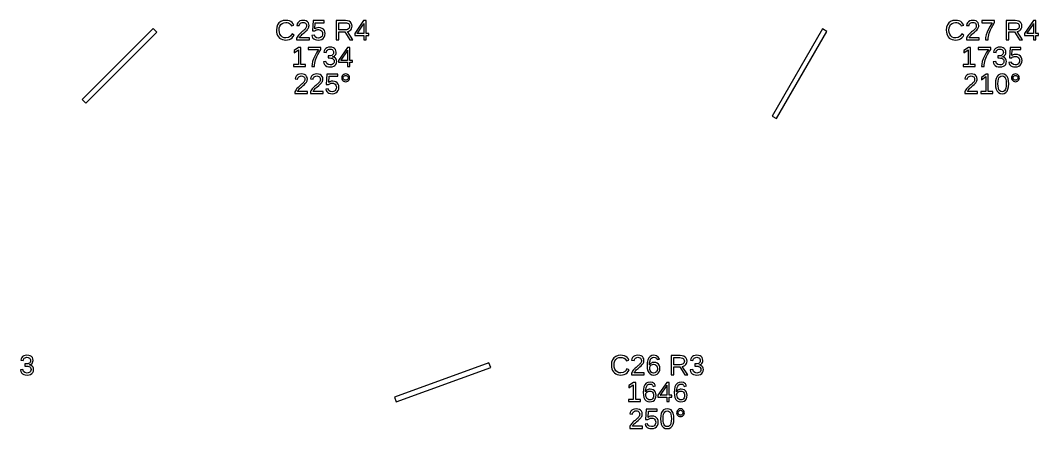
# Model space of a CAD drawing. Extents: x 195 to 2890, y 70 to 1529.
# Drawn here: x 2583.8 to 2887.9, y 281.1 to 402.9 of the extents above; entities that cross this region are included whole.
import ezdxf

# ---------------------------------------------------------------- set-up
doc = ezdxf.new("R2010")
doc.units = 0
doc.layers.get('0').update_dxf_attribs({"linetype": 'CONTINUOUS'})

msp = doc.modelspace()

# ---------------------------------------------------------------- linework, layer by layer
for points in [[(2663.63, 397.093), (2664.13, 397.222), (2664.58, 397.437), (2664.97, 397.734), (2665.3, 398.109), (2665.57, 398.564), (2664.94, 398.881), (2664.47, 398.219), (2663.86, 397.821), (2663.13, 397.689), (2662.54, 397.76), (2662.05, 397.974), (2661.64, 398.33), (2661.33, 398.803), (2661.15, 399.368), (2661.08, 400.024), (2661.14, 400.685), (2661.32, 401.244), (2661.61, 401.703), (2662.01, 402.043), (2662.51, 402.247), (2663.09, 402.315), (2663.48, 402.286), (2663.83, 402.198), (2664.14, 402.051), (2664.41, 401.848), (2664.62, 401.593), (2664.78, 401.286), (2665.52, 401.53), (2665.29, 401.961), (2664.99, 402.315), (2664.62, 402.592), (2664.17, 402.791), (2663.66, 402.91), (2663.09, 402.95), (2662.28, 402.863), (2661.59, 402.604), (2661.04, 402.173), (2660.62, 401.589), (2660.38, 400.873), (2660.3, 400.024), (2660.33, 399.441), (2660.44, 398.913), (2660.63, 398.44), (2660.88, 398.028), (2661.2, 397.685), (2661.59, 397.41), (2662.04, 397.21), (2662.54, 397.09), (2663.09, 397.05)], [(2670.11, 397.754), (2667.12, 397.754), (2667.21, 397.946), (2667.35, 398.144), (2667.51, 398.346), (2667.72, 398.559), (2667.97, 398.789), (2668.26, 399.036), (2668.76, 399.457), (2669.15, 399.797), (2669.41, 400.057), (2669.59, 400.277), (2669.75, 400.496), (2669.86, 400.716), (2669.95, 400.936), (2670, 401.157), (2670.02, 401.379), (2669.96, 401.843), (2669.81, 402.23), (2669.55, 402.541), (2669.2, 402.768), (2668.75, 402.904), (2668.22, 402.95), (2667.72, 402.905), (2667.29, 402.769), (2666.93, 402.543), (2666.64, 402.24), (2666.44, 401.876), (2666.34, 401.448), (2667.09, 401.379), (2667.15, 401.663), (2667.27, 401.901), (2667.45, 402.093), (2667.67, 402.235), (2667.92, 402.319), (2668.22, 402.348), (2668.52, 402.319), (2668.78, 402.232), (2668.99, 402.087), (2669.14, 401.89), (2669.23, 401.646), (2669.26, 401.355), (2669.25, 401.13), (2669.19, 400.921), (2669.1, 400.728), (2668.98, 400.547), (2668.84, 400.37), (2668.68, 400.199), (2668.5, 400.031), (2668.31, 399.863), (2668.1, 399.695), (2667.88, 399.522), (2667.66, 399.34), (2667.44, 399.148), (2667.23, 398.943), (2667.02, 398.724), (2666.82, 398.488), (2666.63, 398.233), (2666.46, 397.953), (2666.31, 397.648), (2666.31, 397.132), (2670.11, 397.132)], [(2673.37, 397.108), (2673.86, 397.282), (2674.27, 397.571), (2674.57, 397.961), (2674.75, 398.437), (2674.81, 398.999), (2674.75, 399.497), (2674.59, 399.929), (2674.31, 400.293), (2673.93, 400.569), (2673.48, 400.734), (2672.96, 400.789), (2672.51, 400.749), (2672.12, 400.627), (2671.77, 400.423), (2671.88, 402.242), (2674.48, 402.242), (2674.48, 402.864), (2671.22, 402.864), (2671.03, 399.78), (2671.74, 399.78), (2671.91, 399.915), (2672.08, 400.021), (2672.25, 400.098), (2672.43, 400.15), (2672.61, 400.181), (2672.81, 400.191), (2673.16, 400.154), (2673.46, 400.043), (2673.71, 399.858), (2673.9, 399.612), (2674.01, 399.321), (2674.05, 398.983), (2674.01, 398.597), (2673.9, 398.271), (2673.71, 398.004), (2673.46, 397.806), (2673.16, 397.688), (2672.79, 397.648), (2672.23, 397.743), (2671.83, 398.026), (2671.6, 398.499), (2670.86, 398.413), (2670.99, 398.006), (2671.19, 397.668), (2671.48, 397.4), (2671.84, 397.206), (2672.28, 397.089), (2672.78, 397.05)], [(2678.94, 399.512), (2680.72, 399.512), (2682.21, 397.132), (2683.11, 397.132), (2681.48, 399.601), (2681.88, 399.713), (2682.23, 399.896), (2682.51, 400.151), (2682.71, 400.463), (2682.84, 400.821), (2682.88, 401.225), (2682.82, 401.702), (2682.64, 402.104), (2682.35, 402.431), (2681.95, 402.672), (2681.45, 402.816), (2680.86, 402.864), (2678.16, 402.864), (2678.16, 397.132), (2678.94, 397.132)], [(2678.94, 400.126), (2678.94, 402.242), (2680.78, 402.242), (2681.17, 402.213), (2681.5, 402.125), (2681.76, 401.979), (2681.95, 401.778), (2682.06, 401.524), (2682.1, 401.217), (2682.06, 400.898), (2681.95, 400.63), (2681.76, 400.413), (2681.51, 400.254), (2681.19, 400.158), (2680.81, 400.126)], [(2687.08, 398.429), (2687.88, 398.429), (2687.88, 399.007), (2687.08, 399.007), (2687.08, 402.864), (2686.31, 402.864), (2683.68, 398.999), (2683.68, 398.429), (2686.39, 398.429), (2686.39, 397.132), (2687.08, 397.132)], [(2684.36, 399.007), (2684.42, 399.089), (2684.64, 399.39), (2686.11, 401.554), (2686.15, 401.618), (2686.21, 401.708), (2686.27, 401.823), (2686.33, 401.932), (2686.37, 402.004), (2686.39, 402.038), (2686.39, 399.007)], [(2863.63, 397.093), (2864.13, 397.222), (2864.58, 397.437), (2864.97, 397.734), (2865.3, 398.109), (2865.57, 398.564), (2864.94, 398.881), (2864.47, 398.219), (2863.86, 397.821), (2863.13, 397.689), (2862.54, 397.76), (2862.05, 397.974), (2861.64, 398.33), (2861.33, 398.803), (2861.15, 399.368), (2861.08, 400.024), (2861.14, 400.685), (2861.32, 401.244), (2861.61, 401.703), (2862.01, 402.043), (2862.51, 402.247), (2863.09, 402.315), (2863.48, 402.286), (2863.83, 402.198), (2864.14, 402.051), (2864.41, 401.848), (2864.62, 401.593), (2864.78, 401.286), (2865.52, 401.53), (2865.29, 401.961), (2864.99, 402.315), (2864.62, 402.592), (2864.17, 402.791), (2863.66, 402.91), (2863.09, 402.95), (2862.28, 402.863), (2861.59, 402.604), (2861.04, 402.173), (2860.62, 401.589), (2860.38, 400.873), (2860.3, 400.024), (2860.33, 399.441), (2860.44, 398.913), (2860.63, 398.44), (2860.88, 398.028), (2861.2, 397.685), (2861.59, 397.41), (2862.04, 397.21), (2862.54, 397.09), (2863.09, 397.05)], [(2870.11, 397.754), (2867.12, 397.754), (2867.21, 397.946), (2867.35, 398.144), (2867.51, 398.346), (2867.72, 398.559), (2867.97, 398.789), (2868.26, 399.036), (2868.76, 399.457), (2869.15, 399.797), (2869.41, 400.057), (2869.59, 400.277), (2869.75, 400.496), (2869.86, 400.716), (2869.95, 400.936), (2870, 401.157), (2870.02, 401.379), (2869.96, 401.843), (2869.81, 402.23), (2869.55, 402.541), (2869.2, 402.768), (2868.75, 402.904), (2868.22, 402.95), (2867.72, 402.905), (2867.29, 402.769), (2866.93, 402.543), (2866.64, 402.24), (2866.44, 401.876), (2866.34, 401.448), (2867.09, 401.379), (2867.15, 401.663), (2867.27, 401.901), (2867.45, 402.093), (2867.67, 402.235), (2867.92, 402.319), (2868.22, 402.348), (2868.52, 402.319), (2868.78, 402.232), (2868.99, 402.087), (2869.14, 401.89), (2869.23, 401.646), (2869.26, 401.355), (2869.25, 401.13), (2869.19, 400.921), (2869.1, 400.728), (2868.98, 400.547), (2868.84, 400.37), (2868.68, 400.199), (2868.5, 400.031), (2868.31, 399.863), (2868.1, 399.695), (2867.88, 399.522), (2867.66, 399.34), (2867.44, 399.148), (2867.23, 398.943), (2867.02, 398.724), (2866.82, 398.488), (2866.63, 398.233), (2866.46, 397.953), (2866.31, 397.648), (2866.31, 397.132), (2870.11, 397.132)], [(2872.8, 397.655), (2872.86, 398.166), (2872.96, 398.665), (2873.1, 399.161), (2873.28, 399.662), (2873.5, 400.167), (2873.8, 400.739), (2874.21, 401.44), (2874.74, 402.27), (2874.74, 402.864), (2870.95, 402.864), (2870.95, 402.242), (2874.03, 402.242), (2873.37, 401.228), (2872.86, 400.295), (2872.48, 399.445), (2872.22, 398.648), (2872.06, 397.877), (2872.01, 397.132), (2872.78, 397.132)], [(2878.94, 399.512), (2880.72, 399.512), (2882.21, 397.132), (2883.11, 397.132), (2881.48, 399.601), (2881.88, 399.713), (2882.23, 399.896), (2882.51, 400.151), (2882.71, 400.463), (2882.84, 400.821), (2882.88, 401.225), (2882.82, 401.702), (2882.64, 402.104), (2882.35, 402.431), (2881.95, 402.672), (2881.45, 402.816), (2880.86, 402.864), (2878.16, 402.864), (2878.16, 397.132), (2878.94, 397.132)], [(2878.94, 400.126), (2878.94, 402.242), (2880.78, 402.242), (2881.17, 402.213), (2881.5, 402.125), (2881.76, 401.979), (2881.95, 401.778), (2882.06, 401.524), (2882.1, 401.217), (2882.06, 400.898), (2881.95, 400.63), (2881.76, 400.413), (2881.51, 400.254), (2881.19, 400.158), (2880.81, 400.126)], [(2887.08, 398.429), (2887.88, 398.429), (2887.88, 399.007), (2887.08, 399.007), (2887.08, 402.864), (2886.31, 402.864), (2883.68, 398.999), (2883.68, 398.429), (2886.39, 398.429), (2886.39, 397.132), (2887.08, 397.132)], [(2884.36, 399.007), (2884.42, 399.089), (2884.64, 399.39), (2886.11, 401.554), (2886.15, 401.618), (2886.21, 401.708), (2886.27, 401.823), (2886.33, 401.932), (2886.37, 402.004), (2886.39, 402.038), (2886.39, 399.007)], [(2624.53, 399.47), (2623.47, 400.53), (2602.26, 379.317), (2603.32, 378.256)], [(2824.65, 399.625), (2823.35, 400.375), (2808.35, 374.394), (2809.65, 373.644)], [(2668.96, 389.754), (2667.56, 389.754), (2667.56, 394.864), (2666.89, 394.864), (2665.53, 393.933), (2665.53, 393.241), (2666.83, 394.165), (2666.83, 389.754), (2665.37, 389.754), (2665.37, 389.132), (2668.96, 389.132)], [(2671.64, 389.655), (2671.7, 390.166), (2671.8, 390.665), (2671.94, 391.161), (2672.12, 391.662), (2672.34, 392.167), (2672.64, 392.739), (2673.05, 393.44), (2673.58, 394.27), (2673.58, 394.864), (2669.79, 394.864), (2669.79, 394.242), (2672.87, 394.242), (2672.22, 393.228), (2671.7, 392.295), (2671.32, 391.445), (2671.06, 390.648), (2670.9, 389.877), (2670.85, 389.132), (2671.62, 389.132)], [(2676.9, 389.099), (2677.38, 389.244), (2677.76, 389.486), (2678.04, 389.816), (2678.21, 390.225), (2678.27, 390.714), (2678.23, 391.06), (2678.11, 391.363), (2677.91, 391.626), (2677.64, 391.835), (2677.31, 391.978), (2676.91, 392.057), (2676.91, 392.073), (2677.27, 392.179), (2677.57, 392.335), (2677.8, 392.539), (2677.97, 392.791), (2678.08, 393.089), (2678.11, 393.432), (2678.06, 393.875), (2677.9, 394.247), (2677.63, 394.549), (2677.27, 394.772), (2676.82, 394.905), (2676.29, 394.95), (2675.8, 394.906), (2675.37, 394.774), (2675, 394.555), (2674.71, 394.258), (2674.52, 393.892), (2674.42, 393.457), (2675.15, 393.4), (2675.21, 393.678), (2675.33, 393.911), (2675.5, 394.099), (2675.72, 394.237), (2675.98, 394.32), (2676.28, 394.348), (2676.61, 394.318), (2676.88, 394.229), (2677.09, 394.081), (2677.24, 393.882), (2677.33, 393.64), (2677.36, 393.355), (2677.32, 393.068), (2677.21, 392.826), (2677.03, 392.629), (2676.77, 392.483), (2676.46, 392.395), (2676.09, 392.366), (2675.69, 392.366), (2675.69, 391.731), (2676.11, 391.731), (2676.53, 391.702), (2676.87, 391.615), (2677.15, 391.469), (2677.35, 391.271), (2677.47, 391.028), (2677.51, 390.739), (2677.47, 390.41), (2677.37, 390.14), (2677.19, 389.929), (2676.96, 389.778), (2676.67, 389.687), (2676.32, 389.656), (2675.69, 389.769), (2675.28, 390.108), (2675.07, 390.674), (2674.32, 390.604), (2674.43, 390.134), (2674.63, 389.746), (2674.93, 389.443), (2675.32, 389.225), (2675.78, 389.094), (2676.32, 389.05)], [(2682.22, 390.429), (2683.02, 390.429), (2683.02, 391.007), (2682.22, 391.007), (2682.22, 394.864), (2681.45, 394.864), (2678.83, 390.999), (2678.83, 390.429), (2681.53, 390.429), (2681.53, 389.132), (2682.22, 389.132)], [(2679.5, 391.007), (2679.57, 391.089), (2679.79, 391.39), (2681.25, 393.554), (2681.3, 393.618), (2681.35, 393.708), (2681.41, 393.823), (2681.47, 393.932), (2681.51, 394.004), (2681.53, 394.038), (2681.53, 391.007)], [(2868.96, 389.754), (2867.56, 389.754), (2867.56, 394.864), (2866.89, 394.864), (2865.53, 393.933), (2865.53, 393.241), (2866.83, 394.165), (2866.83, 389.754), (2865.37, 389.754), (2865.37, 389.132), (2868.96, 389.132)], [(2871.64, 389.655), (2871.7, 390.166), (2871.8, 390.665), (2871.94, 391.161), (2872.12, 391.662), (2872.34, 392.167), (2872.64, 392.739), (2873.05, 393.44), (2873.58, 394.27), (2873.58, 394.864), (2869.79, 394.864), (2869.79, 394.242), (2872.87, 394.242), (2872.22, 393.228), (2871.7, 392.295), (2871.32, 391.445), (2871.06, 390.648), (2870.9, 389.877), (2870.85, 389.132), (2871.62, 389.132)], [(2876.9, 389.099), (2877.38, 389.244), (2877.76, 389.486), (2878.04, 389.816), (2878.21, 390.225), (2878.27, 390.714), (2878.23, 391.06), (2878.11, 391.363), (2877.91, 391.626), (2877.64, 391.835), (2877.31, 391.978), (2876.91, 392.057), (2876.91, 392.073), (2877.27, 392.179), (2877.57, 392.335), (2877.8, 392.539), (2877.97, 392.791), (2878.08, 393.089), (2878.11, 393.432), (2878.06, 393.875), (2877.9, 394.247), (2877.63, 394.549), (2877.27, 394.772), (2876.82, 394.905), (2876.29, 394.95), (2875.8, 394.906), (2875.37, 394.774), (2875, 394.555), (2874.71, 394.258), (2874.52, 393.892), (2874.42, 393.457), (2875.15, 393.4), (2875.21, 393.678), (2875.33, 393.911), (2875.5, 394.099), (2875.72, 394.237), (2875.98, 394.32), (2876.28, 394.348), (2876.61, 394.318), (2876.88, 394.229), (2877.09, 394.081), (2877.24, 393.882), (2877.33, 393.64), (2877.36, 393.355), (2877.32, 393.068), (2877.21, 392.826), (2877.03, 392.629), (2876.77, 392.483), (2876.46, 392.395), (2876.09, 392.366), (2875.69, 392.366), (2875.69, 391.731), (2876.11, 391.731), (2876.53, 391.702), (2876.87, 391.615), (2877.15, 391.469), (2877.35, 391.271), (2877.47, 391.028), (2877.51, 390.739), (2877.47, 390.41), (2877.37, 390.14), (2877.19, 389.929), (2876.96, 389.778), (2876.67, 389.687), (2876.32, 389.656), (2875.69, 389.769), (2875.28, 390.108), (2875.07, 390.674), (2874.32, 390.604), (2874.43, 390.134), (2874.63, 389.746), (2874.93, 389.443), (2875.32, 389.225), (2875.78, 389.094), (2876.32, 389.05)], [(2881.48, 389.108), (2881.97, 389.282), (2882.38, 389.571), (2882.68, 389.961), (2882.86, 390.437), (2882.92, 390.999), (2882.86, 391.497), (2882.7, 391.929), (2882.42, 392.293), (2882.04, 392.569), (2881.59, 392.734), (2881.07, 392.789), (2880.62, 392.749), (2880.23, 392.627), (2879.88, 392.423), (2879.99, 394.242), (2882.59, 394.242), (2882.59, 394.864), (2879.33, 394.864), (2879.14, 391.78), (2879.85, 391.78), (2880.02, 391.915), (2880.19, 392.021), (2880.36, 392.098), (2880.54, 392.15), (2880.72, 392.181), (2880.92, 392.191), (2881.27, 392.154), (2881.57, 392.043), (2881.82, 391.858), (2882.01, 391.612), (2882.12, 391.321), (2882.16, 390.983), (2882.12, 390.597), (2882.01, 390.271), (2881.82, 390.004), (2881.57, 389.806), (2881.27, 389.688), (2880.9, 389.648), (2880.34, 389.743), (2879.94, 390.026), (2879.71, 390.499), (2878.97, 390.413), (2879.1, 390.006), (2879.3, 389.668), (2879.59, 389.4), (2879.95, 389.206), (2880.38, 389.089), (2880.88, 389.05)], [(2669.6, 381.754), (2666.61, 381.754), (2666.71, 381.946), (2666.84, 382.144), (2667.01, 382.346), (2667.21, 382.559), (2667.46, 382.789), (2667.75, 383.036), (2668.26, 383.457), (2668.64, 383.797), (2668.9, 384.057), (2669.09, 384.277), (2669.24, 384.496), (2669.36, 384.716), (2669.44, 384.936), (2669.49, 385.157), (2669.51, 385.379), (2669.46, 385.843), (2669.3, 386.23), (2669.04, 386.541), (2668.69, 386.768), (2668.24, 386.904), (2667.71, 386.95), (2667.21, 386.905), (2666.78, 386.769), (2666.42, 386.543), (2666.13, 386.24), (2665.93, 385.876), (2665.83, 385.448), (2666.58, 385.379), (2666.65, 385.663), (2666.76, 385.901), (2666.94, 386.093), (2667.16, 386.235), (2667.42, 386.319), (2667.71, 386.348), (2668.01, 386.319), (2668.27, 386.232), (2668.48, 386.087), (2668.63, 385.89), (2668.72, 385.646), (2668.75, 385.355), (2668.74, 385.13), (2668.68, 384.921), (2668.59, 384.728), (2668.48, 384.547), (2668.34, 384.37), (2668.17, 384.199), (2667.99, 384.031), (2667.8, 383.863), (2667.59, 383.695), (2667.37, 383.522), (2667.16, 383.34), (2666.94, 383.148), (2666.72, 382.943), (2666.51, 382.724), (2666.31, 382.488), (2666.12, 382.233), (2665.95, 381.953), (2665.8, 381.648), (2665.8, 381.132), (2669.6, 381.132)], [(2674.23, 381.754), (2671.24, 381.754), (2671.34, 381.946), (2671.47, 382.144), (2671.64, 382.346), (2671.85, 382.559), (2672.09, 382.789), (2672.38, 383.036), (2672.89, 383.457), (2673.27, 383.797), (2673.54, 384.057), (2673.72, 384.277), (2673.87, 384.496), (2673.99, 384.716), (2674.07, 384.936), (2674.13, 385.157), (2674.14, 385.379), (2674.09, 385.843), (2673.94, 386.23), (2673.68, 386.541), (2673.32, 386.768), (2672.88, 386.904), (2672.34, 386.95), (2671.85, 386.905), (2671.42, 386.769), (2671.05, 386.543), (2670.76, 386.24), (2670.57, 385.876), (2670.47, 385.448), (2671.22, 385.379), (2671.28, 385.663), (2671.4, 385.901), (2671.57, 386.093), (2671.79, 386.235), (2672.05, 386.319), (2672.34, 386.348), (2672.65, 386.319), (2672.9, 386.232), (2673.11, 386.087), (2673.27, 385.89), (2673.36, 385.646), (2673.39, 385.355), (2673.37, 385.13), (2673.32, 384.921), (2673.23, 384.728), (2673.11, 384.547), (2672.97, 384.37), (2672.81, 384.199), (2672.63, 384.031), (2672.43, 383.863), (2672.22, 383.695), (2672.01, 383.522), (2671.79, 383.34), (2671.57, 383.148), (2671.35, 382.943), (2671.14, 382.724), (2670.94, 382.488), (2670.75, 382.233), (2670.58, 381.953), (2670.44, 381.648), (2670.44, 381.132), (2674.23, 381.132)], [(2677.49, 381.108), (2677.99, 381.282), (2678.4, 381.571), (2678.7, 381.961), (2678.88, 382.437), (2678.94, 382.999), (2678.88, 383.497), (2678.71, 383.929), (2678.43, 384.293), (2678.06, 384.569), (2677.61, 384.734), (2677.08, 384.789), (2676.64, 384.749), (2676.24, 384.627), (2675.9, 384.423), (2676.01, 386.242), (2678.6, 386.242), (2678.6, 386.864), (2675.34, 386.864), (2675.15, 383.78), (2675.87, 383.78), (2676.04, 383.915), (2676.21, 384.021), (2676.38, 384.098), (2676.56, 384.15), (2676.74, 384.181), (2676.93, 384.191), (2677.29, 384.154), (2677.59, 384.043), (2677.84, 383.858), (2678.03, 383.612), (2678.14, 383.321), (2678.17, 382.983), (2678.14, 382.597), (2678.03, 382.271), (2677.84, 382.004), (2677.59, 381.806), (2677.28, 381.688), (2676.92, 381.648), (2676.36, 381.743), (2675.96, 382.026), (2675.73, 382.499), (2674.98, 382.413), (2675.11, 382.006), (2675.32, 381.668), (2675.61, 381.4), (2675.97, 381.206), (2676.4, 381.089), (2676.9, 381.05)], [(2681.25, 384.668), (2681.53, 384.781), (2681.77, 384.968), (2681.96, 385.21), (2682.08, 385.484), (2682.12, 385.79), (2682.08, 386.097), (2681.97, 386.371), (2681.78, 386.612), (2681.53, 386.8), (2681.26, 386.912), (2680.95, 386.95), (2680.64, 386.912), (2680.36, 386.798), (2680.12, 386.608), (2679.93, 386.365), (2679.82, 386.093), (2679.78, 385.79), (2679.82, 385.488), (2679.93, 385.215), (2680.13, 384.972), (2680.37, 384.783), (2680.64, 384.669), (2680.95, 384.631)], [(2680.76, 385.082), (2680.59, 385.154), (2680.44, 385.274), (2680.32, 385.427), (2680.25, 385.599), (2680.23, 385.79), (2680.25, 385.981), (2680.32, 386.154), (2680.44, 386.307), (2680.59, 386.427), (2680.76, 386.499), (2680.95, 386.523), (2681.14, 386.499), (2681.31, 386.429), (2681.46, 386.311), (2681.58, 386.159), (2681.65, 385.986), (2681.67, 385.79), (2681.65, 385.597), (2681.58, 385.424), (2681.46, 385.271), (2681.31, 385.153), (2681.14, 385.082), (2680.95, 385.058)], [(2869.6, 381.754), (2866.61, 381.754), (2866.71, 381.946), (2866.84, 382.144), (2867.01, 382.346), (2867.21, 382.559), (2867.46, 382.789), (2867.75, 383.036), (2868.26, 383.457), (2868.64, 383.797), (2868.9, 384.057), (2869.09, 384.277), (2869.24, 384.496), (2869.36, 384.716), (2869.44, 384.936), (2869.49, 385.157), (2869.51, 385.379), (2869.46, 385.843), (2869.3, 386.23), (2869.04, 386.541), (2868.69, 386.768), (2868.24, 386.904), (2867.71, 386.95), (2867.21, 386.905), (2866.78, 386.769), (2866.42, 386.543), (2866.13, 386.24), (2865.93, 385.876), (2865.83, 385.448), (2866.58, 385.379), (2866.65, 385.663), (2866.76, 385.901), (2866.94, 386.093), (2867.16, 386.235), (2867.42, 386.319), (2867.71, 386.348), (2868.01, 386.319), (2868.27, 386.232), (2868.48, 386.087), (2868.63, 385.89), (2868.72, 385.646), (2868.75, 385.355), (2868.74, 385.13), (2868.68, 384.921), (2868.59, 384.728), (2868.48, 384.547), (2868.34, 384.37), (2868.17, 384.199), (2867.99, 384.031), (2867.8, 383.863), (2867.59, 383.695), (2867.37, 383.522), (2867.16, 383.34), (2866.94, 383.148), (2866.72, 382.943), (2866.51, 382.724), (2866.31, 382.488), (2866.12, 382.233), (2865.95, 381.953), (2865.8, 381.648), (2865.8, 381.132), (2869.6, 381.132)], [(2874.24, 381.754), (2872.85, 381.754), (2872.85, 386.864), (2872.17, 386.864), (2870.82, 385.933), (2870.82, 385.241), (2872.11, 386.165), (2872.11, 381.754), (2870.65, 381.754), (2870.65, 381.132), (2874.24, 381.132)], [(2877.56, 381.134), (2878.06, 381.387), (2878.45, 381.807), (2878.73, 382.387), (2878.9, 383.118), (2878.96, 384), (2878.91, 384.894), (2878.75, 385.629), (2878.48, 386.205), (2878.1, 386.619), (2877.6, 386.867), (2876.98, 386.95), (2876.35, 386.868), (2875.84, 386.623), (2875.46, 386.213), (2875.19, 385.64), (2875.03, 384.902), (2874.98, 384), (2875.03, 383.114), (2875.2, 382.382), (2875.47, 381.803), (2875.86, 381.385), (2876.35, 381.134), (2876.96, 381.05)], [(2876.57, 381.711), (2876.25, 381.9), (2876.02, 382.214), (2875.85, 382.664), (2875.75, 383.259), (2875.72, 384), (2875.75, 384.759), (2875.85, 385.362), (2876.01, 385.806), (2876.25, 386.112), (2876.57, 386.295), (2876.98, 386.356), (2877.38, 386.294), (2877.7, 386.108), (2877.93, 385.798), (2878.09, 385.351), (2878.18, 384.751), (2878.22, 384), (2878.18, 383.271), (2878.08, 382.68), (2877.91, 382.226), (2877.68, 381.905), (2877.36, 381.712), (2876.97, 381.648)], [(2881.25, 384.668), (2881.53, 384.781), (2881.77, 384.968), (2881.96, 385.21), (2882.08, 385.484), (2882.12, 385.79), (2882.08, 386.097), (2881.97, 386.371), (2881.78, 386.612), (2881.53, 386.8), (2881.26, 386.912), (2880.95, 386.95), (2880.64, 386.912), (2880.36, 386.798), (2880.12, 386.608), (2879.93, 386.365), (2879.82, 386.093), (2879.78, 385.79), (2879.82, 385.488), (2879.93, 385.215), (2880.13, 384.972), (2880.37, 384.783), (2880.64, 384.669), (2880.95, 384.631)], [(2880.76, 385.082), (2880.59, 385.154), (2880.44, 385.274), (2880.32, 385.427), (2880.25, 385.599), (2880.23, 385.79), (2880.25, 385.981), (2880.32, 386.154), (2880.44, 386.307), (2880.59, 386.427), (2880.76, 386.499), (2880.95, 386.523), (2881.14, 386.499), (2881.31, 386.429), (2881.46, 386.311), (2881.58, 386.159), (2881.65, 385.986), (2881.67, 385.79), (2881.65, 385.597), (2881.58, 385.424), (2881.46, 385.271), (2881.31, 385.153), (2881.14, 385.082), (2880.95, 385.058)], [(2586.39, 297.099), (2586.87, 297.244), (2587.26, 297.486), (2587.54, 297.816), (2587.71, 298.225), (2587.76, 298.714), (2587.72, 299.06), (2587.6, 299.363), (2587.4, 299.626), (2587.13, 299.835), (2586.8, 299.978), (2586.4, 300.057), (2586.4, 300.073), (2586.76, 300.179), (2587.06, 300.335), (2587.3, 300.539), (2587.47, 300.791), (2587.57, 301.089), (2587.6, 301.432), (2587.55, 301.875), (2587.39, 302.247), (2587.12, 302.549), (2586.76, 302.772), (2586.32, 302.905), (2585.78, 302.95), (2585.29, 302.906), (2584.86, 302.774), (2584.49, 302.555), (2584.2, 302.258), (2584.01, 301.892), (2583.91, 301.457), (2584.64, 301.4), (2584.7, 301.678), (2584.82, 301.911), (2584.99, 302.099), (2585.21, 302.237), (2585.47, 302.32), (2585.78, 302.348), (2586.1, 302.318), (2586.37, 302.229), (2586.58, 302.081), (2586.73, 301.882), (2586.82, 301.64), (2586.85, 301.355), (2586.81, 301.068), (2586.7, 300.826), (2586.52, 300.629), (2586.27, 300.483), (2585.96, 300.395), (2585.58, 300.366), (2585.19, 300.366), (2585.19, 299.731), (2585.6, 299.731), (2586.02, 299.702), (2586.36, 299.615), (2586.64, 299.469), (2586.84, 299.271), (2586.96, 299.028), (2587, 298.739), (2586.97, 298.41), (2586.86, 298.14), (2586.68, 297.929), (2586.45, 297.778), (2586.16, 297.687), (2585.82, 297.656), (2585.19, 297.769), (2584.77, 298.108), (2584.57, 298.674), (2583.81, 298.604), (2583.92, 298.134), (2584.13, 297.746), (2584.43, 297.443), (2584.81, 297.225), (2585.27, 297.094), (2585.82, 297.05)], [(2763.63, 297.093), (2764.13, 297.222), (2764.58, 297.437), (2764.97, 297.734), (2765.3, 298.109), (2765.57, 298.564), (2764.94, 298.881), (2764.47, 298.219), (2763.86, 297.821), (2763.13, 297.689), (2762.54, 297.76), (2762.05, 297.974), (2761.64, 298.33), (2761.33, 298.803), (2761.15, 299.368), (2761.08, 300.024), (2761.14, 300.685), (2761.32, 301.244), (2761.61, 301.703), (2762.01, 302.043), (2762.51, 302.247), (2763.09, 302.315), (2763.48, 302.286), (2763.83, 302.198), (2764.14, 302.051), (2764.41, 301.848), (2764.62, 301.593), (2764.78, 301.286), (2765.52, 301.53), (2765.29, 301.961), (2764.99, 302.315), (2764.62, 302.592), (2764.17, 302.791), (2763.66, 302.91), (2763.09, 302.95), (2762.28, 302.863), (2761.59, 302.604), (2761.04, 302.173), (2760.62, 301.589), (2760.38, 300.873), (2760.3, 300.024), (2760.33, 299.441), (2760.44, 298.913), (2760.63, 298.44), (2760.88, 298.028), (2761.2, 297.685), (2761.59, 297.41), (2762.04, 297.21), (2762.54, 297.09), (2763.09, 297.05)], [(2770.11, 297.754), (2767.12, 297.754), (2767.21, 297.946), (2767.35, 298.144), (2767.51, 298.346), (2767.72, 298.559), (2767.97, 298.789), (2768.26, 299.036), (2768.76, 299.457), (2769.15, 299.797), (2769.41, 300.057), (2769.59, 300.277), (2769.75, 300.496), (2769.86, 300.716), (2769.95, 300.936), (2770, 301.157), (2770.02, 301.379), (2769.96, 301.843), (2769.81, 302.23), (2769.55, 302.541), (2769.2, 302.768), (2768.75, 302.904), (2768.22, 302.95), (2767.72, 302.905), (2767.29, 302.769), (2766.93, 302.543), (2766.64, 302.24), (2766.44, 301.876), (2766.34, 301.448), (2767.09, 301.379), (2767.15, 301.663), (2767.27, 301.901), (2767.45, 302.093), (2767.67, 302.235), (2767.92, 302.319), (2768.22, 302.348), (2768.52, 302.319), (2768.78, 302.232), (2768.99, 302.087), (2769.14, 301.89), (2769.23, 301.646), (2769.26, 301.355), (2769.25, 301.13), (2769.19, 300.921), (2769.1, 300.728), (2768.98, 300.547), (2768.84, 300.37), (2768.68, 300.199), (2768.5, 300.031), (2768.31, 299.863), (2768.1, 299.695), (2767.88, 299.522), (2767.66, 299.34), (2767.44, 299.148), (2767.23, 298.943), (2767.02, 298.724), (2766.82, 298.488), (2766.63, 298.233), (2766.46, 297.953), (2766.31, 297.648), (2766.31, 297.132), (2770.11, 297.132)], [(2773.48, 297.108), (2773.93, 297.283), (2774.3, 297.575), (2774.57, 297.967), (2774.74, 298.445), (2774.79, 299.007), (2774.74, 299.528), (2774.59, 299.973), (2774.33, 300.342), (2773.98, 300.618), (2773.56, 300.783), (2773.07, 300.838), (2772.77, 300.817), (2772.49, 300.752), (2772.24, 300.645), (2772.01, 300.496), (2771.83, 300.309), (2771.68, 300.081), (2771.71, 300.761), (2771.83, 301.325), (2772.02, 301.772), (2772.28, 302.096), (2772.6, 302.291), (2772.99, 302.356), (2773.42, 302.278), (2773.73, 302.045), (2773.93, 301.656), (2774.63, 301.782), (2774.3, 302.431), (2773.76, 302.82), (2773, 302.95), (2772.39, 302.861), (2771.89, 302.595), (2771.48, 302.152), (2771.19, 301.544), (2771.01, 300.782), (2770.95, 299.866), (2771.01, 299.022), (2771.18, 298.323), (2771.46, 297.77), (2771.85, 297.37), (2772.35, 297.13), (2772.94, 297.05)], [(2778.94, 299.512), (2780.72, 299.512), (2782.21, 297.132), (2783.11, 297.132), (2781.48, 299.601), (2781.88, 299.713), (2782.23, 299.896), (2782.51, 300.151), (2782.71, 300.463), (2782.84, 300.821), (2782.88, 301.225), (2782.82, 301.702), (2782.64, 302.104), (2782.35, 302.431), (2781.95, 302.672), (2781.45, 302.816), (2780.86, 302.864), (2778.16, 302.864), (2778.16, 297.132), (2778.94, 297.132)], [(2778.94, 300.126), (2778.94, 302.242), (2780.78, 302.242), (2781.17, 302.213), (2781.5, 302.125), (2781.76, 301.979), (2781.95, 301.778), (2782.06, 301.524), (2782.1, 301.217), (2782.06, 300.898), (2781.95, 300.63), (2781.76, 300.413), (2781.51, 300.254), (2781.19, 300.158), (2780.81, 300.126)], [(2786.39, 297.099), (2786.87, 297.244), (2787.26, 297.486), (2787.54, 297.816), (2787.71, 298.225), (2787.76, 298.714), (2787.72, 299.06), (2787.6, 299.363), (2787.4, 299.626), (2787.13, 299.835), (2786.8, 299.978), (2786.4, 300.057), (2786.4, 300.073), (2786.76, 300.179), (2787.06, 300.335), (2787.3, 300.539), (2787.47, 300.791), (2787.57, 301.089), (2787.6, 301.432), (2787.55, 301.875), (2787.39, 302.247), (2787.12, 302.549), (2786.76, 302.772), (2786.32, 302.905), (2785.78, 302.95), (2785.29, 302.906), (2784.86, 302.774), (2784.49, 302.555), (2784.2, 302.258), (2784.01, 301.892), (2783.91, 301.457), (2784.64, 301.4), (2784.7, 301.678), (2784.82, 301.911), (2784.99, 302.099), (2785.21, 302.237), (2785.47, 302.32), (2785.78, 302.348), (2786.1, 302.318), (2786.37, 302.229), (2786.58, 302.081), (2786.73, 301.882), (2786.82, 301.64), (2786.85, 301.355), (2786.81, 301.068), (2786.7, 300.826), (2786.52, 300.629), (2786.27, 300.483), (2785.96, 300.395), (2785.58, 300.366), (2785.19, 300.366), (2785.19, 299.731), (2785.6, 299.731), (2786.02, 299.702), (2786.36, 299.615), (2786.64, 299.469), (2786.84, 299.271), (2786.96, 299.028), (2787, 298.739), (2786.97, 298.41), (2786.86, 298.14), (2786.68, 297.929), (2786.45, 297.778), (2786.16, 297.687), (2785.82, 297.656), (2785.19, 297.769), (2784.77, 298.108), (2784.57, 298.674), (2783.81, 298.604), (2783.92, 298.134), (2784.13, 297.746), (2784.43, 297.443), (2784.81, 297.225), (2785.27, 297.094), (2785.82, 297.05)], [(2724.26, 299.295), (2723.74, 300.705), (2695.55, 290.444), (2696.07, 289.035)], [(2772.6, 297.687), (2772.32, 297.828), (2772.08, 298.063), (2771.9, 298.372), (2771.79, 298.734), (2771.75, 299.15), (2771.78, 299.474), (2771.89, 299.749), (2772.07, 299.974), (2772.3, 300.14), (2772.57, 300.239), (2772.89, 300.273), (2773.23, 300.235), (2773.51, 300.122), (2773.74, 299.935), (2773.91, 299.678), (2774.01, 299.358), (2774.05, 298.975), (2774.02, 298.589), (2773.91, 298.263), (2773.75, 297.996), (2773.52, 297.798), (2773.24, 297.68), (2772.92, 297.64)], [(2772.32, 289.108), (2772.77, 289.283), (2773.14, 289.575), (2773.41, 289.967), (2773.58, 290.445), (2773.63, 291.007), (2773.58, 291.528), (2773.43, 291.973), (2773.17, 292.342), (2772.82, 292.618), (2772.4, 292.783), (2771.91, 292.838), (2771.61, 292.817), (2771.33, 292.752), (2771.08, 292.645), (2770.86, 292.496), (2770.67, 292.309), (2770.52, 292.081), (2770.56, 292.761), (2770.67, 293.325), (2770.86, 293.772), (2771.12, 294.096), (2771.44, 294.291), (2771.83, 294.356), (2772.26, 294.278), (2772.57, 294.045), (2772.78, 293.656), (2773.47, 293.782), (2773.14, 294.431), (2772.6, 294.82), (2771.84, 294.95), (2771.23, 294.861), (2770.73, 294.595), (2770.32, 294.152), (2770.03, 293.544), (2769.85, 292.782), (2769.79, 291.866), (2769.85, 291.022), (2770.02, 290.323), (2770.3, 289.77), (2770.69, 289.37), (2771.19, 289.13), (2771.78, 289.05)], [(2781.59, 289.108), (2782.04, 289.283), (2782.41, 289.575), (2782.68, 289.967), (2782.85, 290.445), (2782.9, 291.007), (2782.85, 291.528), (2782.7, 291.973), (2782.44, 292.342), (2782.09, 292.618), (2781.67, 292.783), (2781.18, 292.838), (2780.88, 292.817), (2780.6, 292.752), (2780.35, 292.645), (2780.12, 292.496), (2779.94, 292.309), (2779.79, 292.081), (2779.82, 292.761), (2779.94, 293.325), (2780.13, 293.772), (2780.39, 294.096), (2780.71, 294.291), (2781.1, 294.356), (2781.53, 294.278), (2781.84, 294.045), (2782.04, 293.656), (2782.74, 293.782), (2782.41, 294.431), (2781.87, 294.82), (2781.11, 294.95), (2780.5, 294.861), (2780, 294.595), (2779.59, 294.152), (2779.29, 293.544), (2779.12, 292.782), (2779.06, 291.866), (2779.11, 291.022), (2779.29, 290.323), (2779.57, 289.77), (2779.96, 289.37), (2780.46, 289.13), (2781.05, 289.05)], [(2768.96, 289.754), (2767.56, 289.754), (2767.56, 294.864), (2766.89, 294.864), (2765.53, 293.933), (2765.53, 293.241), (2766.83, 294.165), (2766.83, 289.754), (2765.37, 289.754), (2765.37, 289.132), (2768.96, 289.132)], [(2771.44, 289.687), (2771.16, 289.828), (2770.92, 290.063), (2770.74, 290.372), (2770.63, 290.734), (2770.59, 291.15), (2770.63, 291.474), (2770.73, 291.749), (2770.91, 291.974), (2771.14, 292.14), (2771.41, 292.239), (2771.73, 292.273), (2772.07, 292.235), (2772.35, 292.122), (2772.58, 291.935), (2772.75, 291.678), (2772.86, 291.358), (2772.89, 290.975), (2772.86, 290.589), (2772.76, 290.263), (2772.59, 289.996), (2772.36, 289.798), (2772.09, 289.68), (2771.76, 289.64)], [(2777.58, 290.429), (2778.39, 290.429), (2778.39, 291.007), (2777.58, 291.007), (2777.58, 294.864), (2776.82, 294.864), (2774.19, 290.999), (2774.19, 290.429), (2776.89, 290.429), (2776.89, 289.132), (2777.58, 289.132)], [(2774.87, 291.007), (2774.93, 291.089), (2775.15, 291.39), (2776.62, 293.554), (2776.66, 293.618), (2776.71, 293.708), (2776.78, 293.823), (2776.84, 293.932), (2776.88, 294.004), (2776.89, 294.038), (2776.89, 291.007)], [(2780.71, 289.687), (2780.43, 289.828), (2780.19, 290.063), (2780, 290.372), (2779.9, 290.734), (2779.86, 291.15), (2779.89, 291.474), (2780, 291.749), (2780.17, 291.974), (2780.41, 292.14), (2780.68, 292.239), (2781, 292.273), (2781.34, 292.235), (2781.62, 292.122), (2781.85, 291.935), (2782.02, 291.678), (2782.12, 291.358), (2782.16, 290.975), (2782.12, 290.589), (2782.02, 290.263), (2781.86, 289.996), (2781.63, 289.798), (2781.35, 289.68), (2781.03, 289.64)], [(2769.6, 281.754), (2766.61, 281.754), (2766.71, 281.946), (2766.84, 282.144), (2767.01, 282.346), (2767.21, 282.559), (2767.46, 282.789), (2767.75, 283.036), (2768.26, 283.457), (2768.64, 283.797), (2768.9, 284.057), (2769.09, 284.277), (2769.24, 284.496), (2769.36, 284.716), (2769.44, 284.936), (2769.49, 285.157), (2769.51, 285.379), (2769.46, 285.843), (2769.3, 286.23), (2769.04, 286.541), (2768.69, 286.768), (2768.24, 286.904), (2767.71, 286.95), (2767.21, 286.905), (2766.78, 286.769), (2766.42, 286.543), (2766.13, 286.24), (2765.93, 285.876), (2765.83, 285.448), (2766.58, 285.379), (2766.65, 285.663), (2766.76, 285.901), (2766.94, 286.093), (2767.16, 286.235), (2767.42, 286.319), (2767.71, 286.348), (2768.01, 286.319), (2768.27, 286.232), (2768.48, 286.087), (2768.63, 285.89), (2768.72, 285.646), (2768.75, 285.355), (2768.74, 285.13), (2768.68, 284.921), (2768.59, 284.728), (2768.48, 284.547), (2768.34, 284.37), (2768.17, 284.199), (2767.99, 284.031), (2767.8, 283.863), (2767.59, 283.695), (2767.37, 283.522), (2767.16, 283.34), (2766.94, 283.148), (2766.72, 282.943), (2766.51, 282.724), (2766.31, 282.488), (2766.12, 282.233), (2765.95, 281.953), (2765.8, 281.648), (2765.8, 281.132), (2769.6, 281.132)], [(2772.86, 281.108), (2773.36, 281.282), (2773.76, 281.571), (2774.06, 281.961), (2774.24, 282.437), (2774.3, 282.999), (2774.25, 283.497), (2774.08, 283.929), (2773.8, 284.293), (2773.43, 284.569), (2772.98, 284.734), (2772.45, 284.789), (2772, 284.749), (2771.61, 284.627), (2771.27, 284.423), (2771.38, 286.242), (2773.97, 286.242), (2773.97, 286.864), (2770.71, 286.864), (2770.52, 283.78), (2771.23, 283.78), (2771.4, 283.915), (2771.57, 284.021), (2771.75, 284.098), (2771.92, 284.15), (2772.11, 284.181), (2772.3, 284.191), (2772.65, 284.154), (2772.95, 284.043), (2773.2, 283.858), (2773.39, 283.612), (2773.5, 283.321), (2773.54, 282.983), (2773.5, 282.597), (2773.39, 282.271), (2773.21, 282.004), (2772.96, 281.806), (2772.65, 281.688), (2772.28, 281.648), (2771.72, 281.743), (2771.33, 282.026), (2771.09, 282.499), (2770.35, 282.413), (2770.48, 282.006), (2770.68, 281.668), (2770.97, 281.4), (2771.34, 281.206), (2771.77, 281.089), (2772.27, 281.05)], [(2777.56, 281.134), (2778.06, 281.387), (2778.45, 281.807), (2778.73, 282.387), (2778.9, 283.118), (2778.96, 284), (2778.91, 284.894), (2778.75, 285.629), (2778.48, 286.205), (2778.1, 286.619), (2777.6, 286.867), (2776.98, 286.95), (2776.35, 286.868), (2775.84, 286.623), (2775.46, 286.213), (2775.19, 285.64), (2775.03, 284.902), (2774.98, 284), (2775.03, 283.114), (2775.2, 282.382), (2775.47, 281.803), (2775.86, 281.385), (2776.35, 281.134), (2776.96, 281.05)], [(2776.57, 281.711), (2776.25, 281.9), (2776.02, 282.214), (2775.85, 282.664), (2775.75, 283.259), (2775.72, 284), (2775.75, 284.759), (2775.85, 285.362), (2776.01, 285.806), (2776.25, 286.112), (2776.57, 286.295), (2776.98, 286.356), (2777.38, 286.294), (2777.7, 286.108), (2777.93, 285.798), (2778.09, 285.351), (2778.18, 284.751), (2778.22, 284), (2778.18, 283.271), (2778.08, 282.68), (2777.91, 282.226), (2777.68, 281.905), (2777.36, 281.712), (2776.97, 281.648)], [(2781.25, 284.668), (2781.53, 284.781), (2781.77, 284.968), (2781.96, 285.21), (2782.08, 285.484), (2782.12, 285.79), (2782.08, 286.097), (2781.97, 286.371), (2781.78, 286.612), (2781.53, 286.8), (2781.26, 286.912), (2780.95, 286.95), (2780.64, 286.912), (2780.36, 286.798), (2780.12, 286.608), (2779.93, 286.365), (2779.82, 286.093), (2779.78, 285.79), (2779.82, 285.488), (2779.93, 285.215), (2780.13, 284.972), (2780.37, 284.783), (2780.64, 284.669), (2780.95, 284.631)], [(2780.76, 285.082), (2780.59, 285.154), (2780.44, 285.274), (2780.32, 285.427), (2780.25, 285.599), (2780.23, 285.79), (2780.25, 285.981), (2780.32, 286.154), (2780.44, 286.307), (2780.59, 286.427), (2780.76, 286.499), (2780.95, 286.523), (2781.14, 286.499), (2781.31, 286.429), (2781.46, 286.311), (2781.58, 286.159), (2781.65, 285.986), (2781.67, 285.79), (2781.65, 285.597), (2781.58, 285.424), (2781.46, 285.271), (2781.31, 285.153), (2781.14, 285.082), (2780.95, 285.058)]]:
    msp.add_lwpolyline(points, close=True)

doc.saveas('drawing.dxf')
